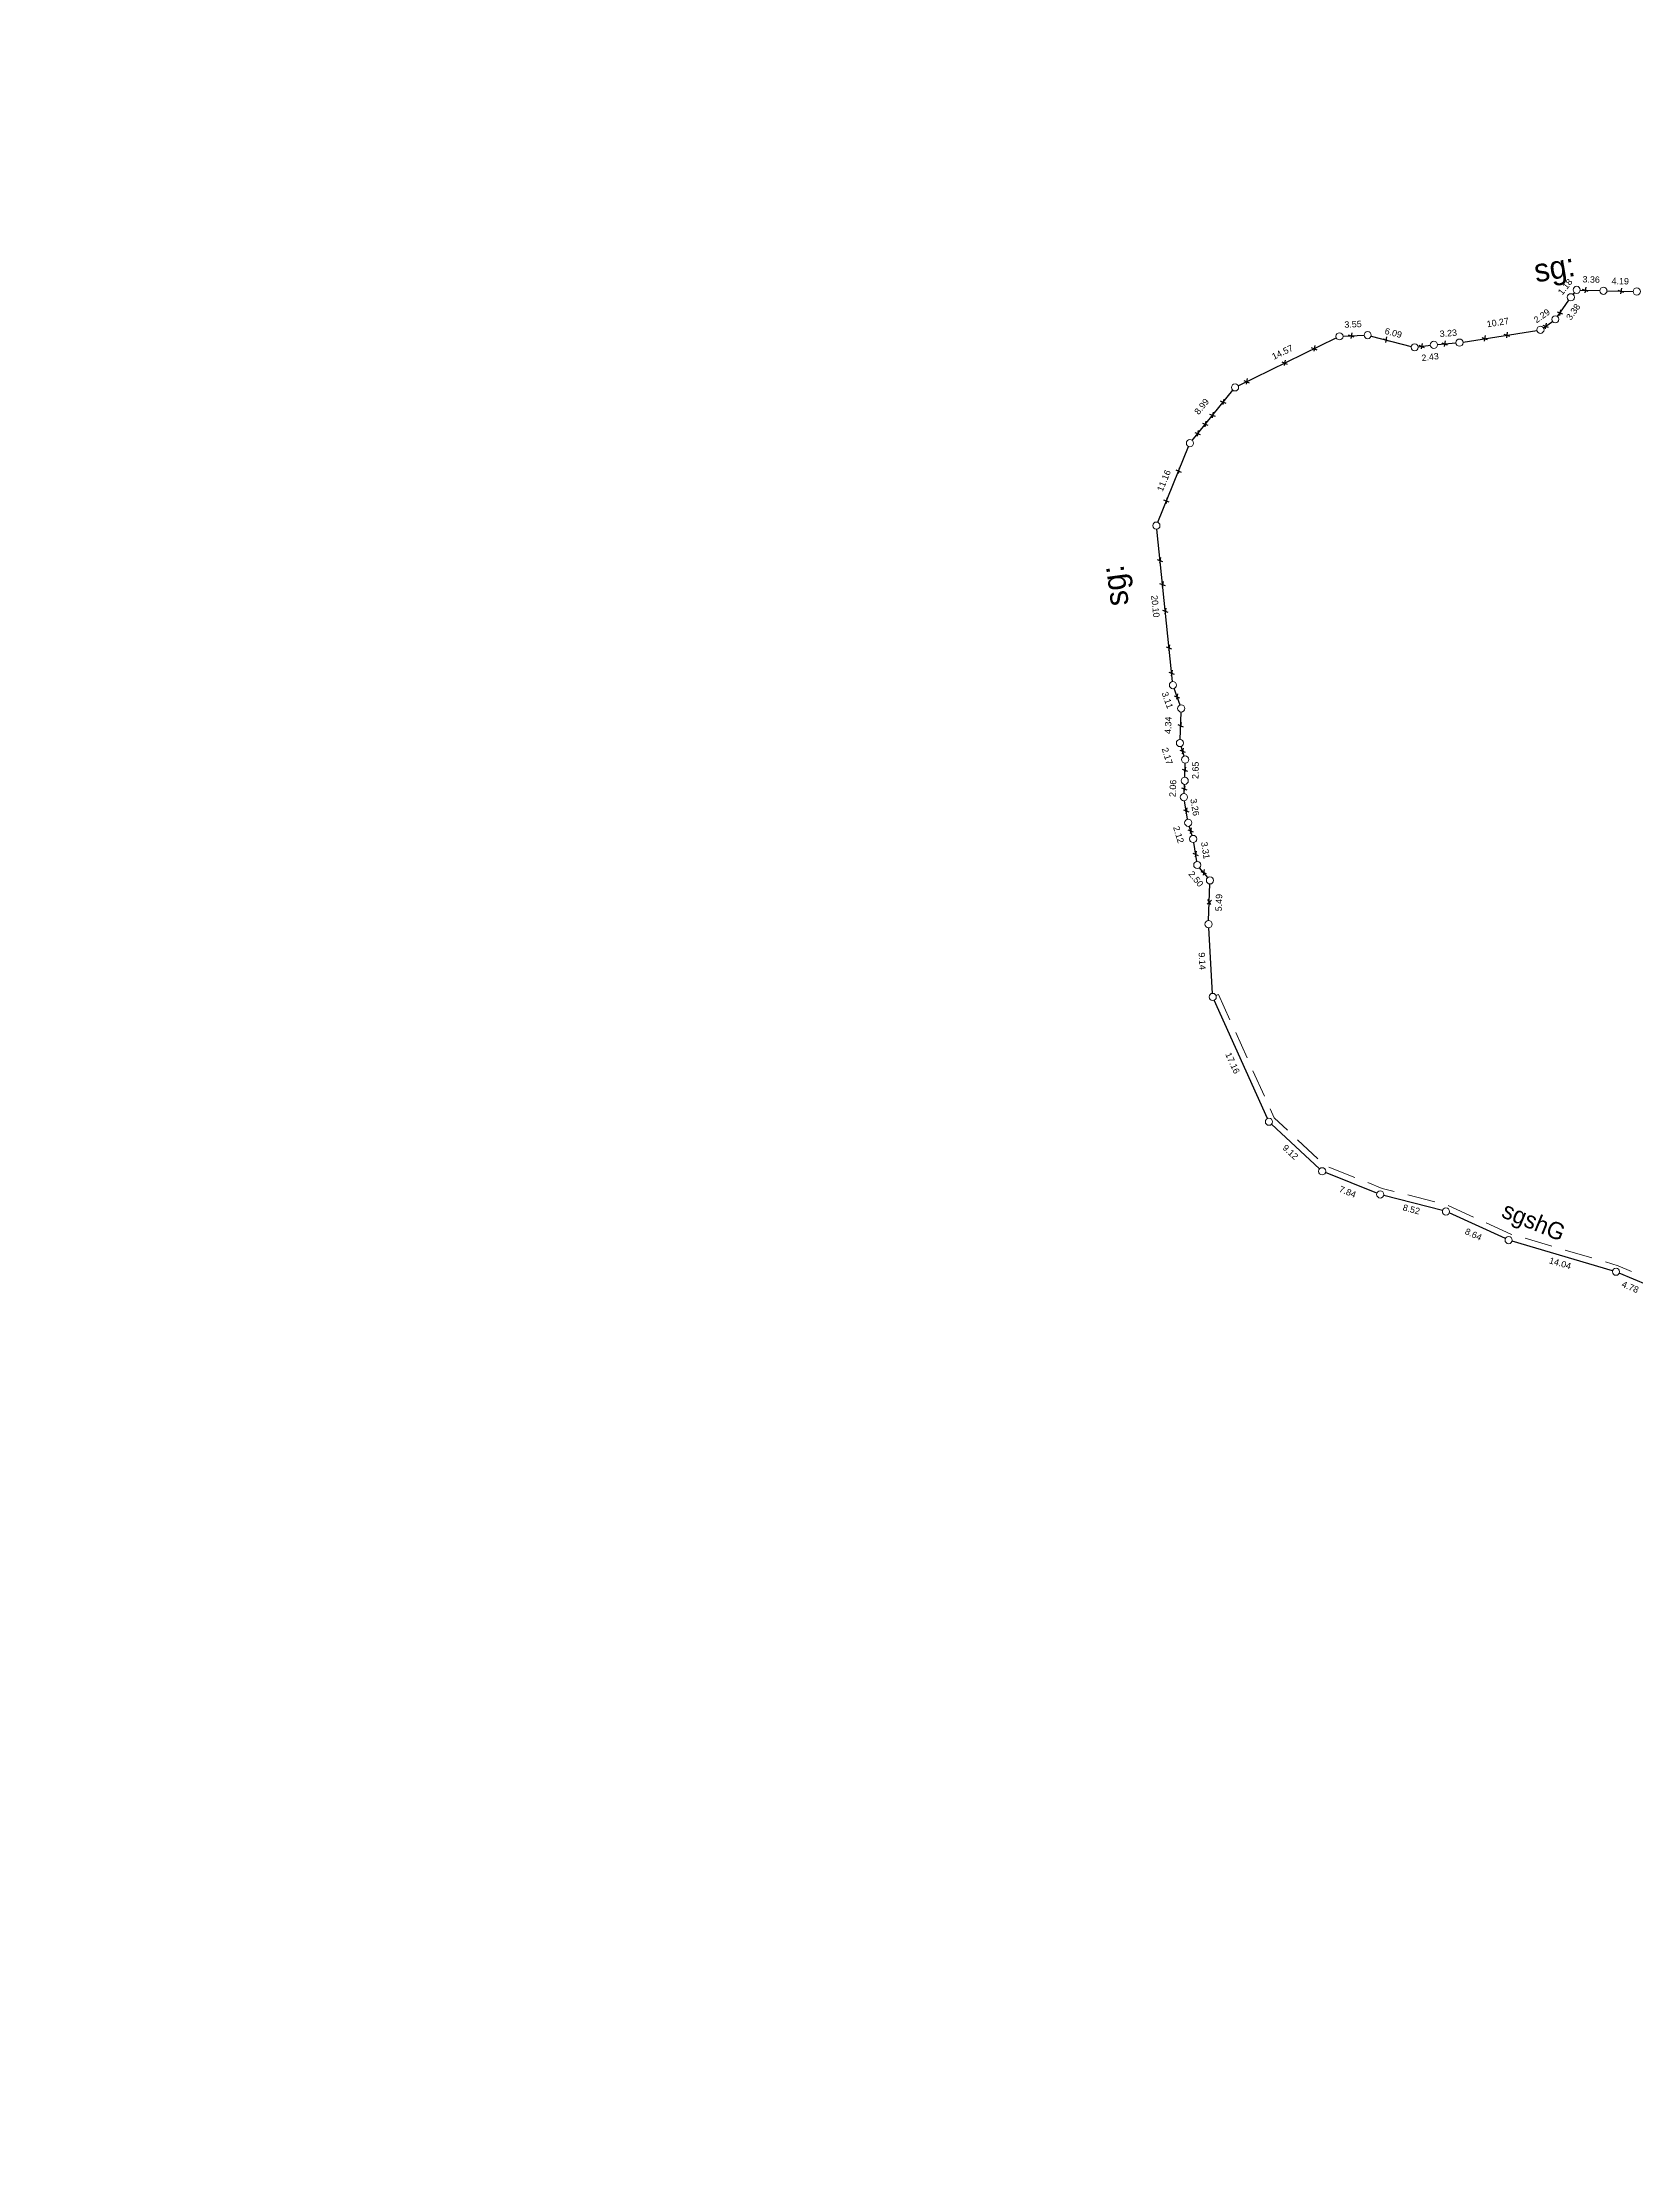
# Model space of a CAD drawing. Header units: inches. Extents: x 155688 to 157349, y 190936 to 192590.
# Drawn here: x 156866.5 to 157066.5, y 191903.1 to 192167.9 of the extents above; entities that cross this region are included whole.
import ezdxf

# ---------------------------------------------------------------- set-up
doc = ezdxf.new("R2010")
doc.units = ezdxf.units.IN
doc.header["$MEASUREMENT"] = 0
doc.header["$PDMODE"] = 32
doc.header["$PDSIZE"] = 0.5
doc.linetypes.add('DASHED_LINE', pattern=[0.75, 0.5, -0.25])
doc.layers.add('DIMENSION', color=140, linetype='Continuous')
doc.layers.add('selk', color=7, linetype='Continuous')
doc.layers.add('STONE WALL', color=2, linetype='Continuous', lineweight=18)
doc.layers.add('SUB CIRCLE', color=2, linetype='Continuous', lineweight=20)
doc.styles.get("Standard").update_dxf_attribs({"font": 'arial.ttf'})
doc.styles.add('STYLE2', font='ara-4.shx')
doc.dimstyles.get("Standard").update_dxf_attribs({"dimtxt": 0.18, "dimasz": 0.18, "dimexe": 0.18, "dimexo": 0.0625, "dimgap": 0.09, "dimtad": 0, "dimtih": 1, "dimtoh": 1, "dimdec": 4, "dimzin": 0, "dimdsep": 46, "dimtxsty": 'Standard', "dimcen": 0.09, "dimadec": 0, "dimazin": 0, "dimtfac": 1, "dimtdec": 4, "dimtofl": 0, "dimtmove": 0, "dimatfit": 3, "dimfxl": 1, "dimtolj": 1, "dimtzin": 0, "dimarcsym": 0})

# ---------------------------------------------------------------- blocks, each defined once
blk = doc.blocks.new('*D38')
at = {"layer": 'DEFPOINTS', "color": 0, "transparency": 16777216}
for p in [(159830.41, 191787.36), (159830.38, 191786.11, 0.91), (159834.57, 191786.03, 0.91)]:
    blk.add_point(p, dxfattribs=at)
at = {"layer": 'DIMENSION', "color": 0, "transparency": 16777216, "insert": (159832.5, 191787.32), "char_height": 0.8, "attachment_point": 5, "rotation": 358.8094}
blk.add_mtext('\\A1;4.19', dxfattribs=at)
blk = doc.blocks.new('*D39')
at = {"layer": 'DEFPOINTS', "color": 0, "transparency": 16777216}
for p in [(159827.07, 191787.59), (159827.03, 191786.23, 0.91), (159830.38, 191786.11, 0.91)]:
    blk.add_point(p, dxfattribs=at)
at = {"layer": 'DIMENSION', "color": 0, "transparency": 16777216, "insert": (159828.85, 191787.53), "char_height": 0.8, "attachment_point": 5, "rotation": 358.0891}
blk.add_mtext('\\A1;3.36', dxfattribs=at)
blk = doc.blocks.new('*D40')
at = {"layer": 'DEFPOINTS', "color": 0, "transparency": 16777216}
for p in [(159825.23, 191786.14), (159826.3, 191785.3, 0.91), (159827.03, 191786.23, 0.91)]:
    blk.add_point(p, dxfattribs=at)
at = {"layer": 'DIMENSION', "color": 0, "transparency": 16777216, "insert": (159825.59, 191786.6), "char_height": 0.8, "attachment_point": 5, "rotation": 51.8864}
blk.add_mtext('\\A1;1.18', dxfattribs=at)
blk = doc.blocks.new('*D41')
at = {"layer": 'DEFPOINTS', "color": 0, "transparency": 16777216}
for p in [(159826.3, 191785.3, 0.91), (159824.35, 191782.53, 0.91), (159825.42, 191781.79)]:
    blk.add_point(p, dxfattribs=at)
at = {"layer": 'DIMENSION', "color": 0, "transparency": 16777216, "insert": (159826.6, 191783.47), "char_height": 0.8, "attachment_point": 5, "rotation": 54.8663}
blk.add_mtext('\\A1;3.38', dxfattribs=at)
blk = doc.blocks.new('*D42')
at = {"layer": 'DEFPOINTS', "color": 0, "transparency": 16777216}
for p in [(159821.72, 191782.31), (159824.35, 191782.53, 0.91), (159822.48, 191781.22, 0.91)]:
    blk.add_point(p, dxfattribs=at)
at = {"layer": 'DIMENSION', "color": 0, "transparency": 16777216, "insert": (159822.66, 191782.96), "char_height": 0.8, "attachment_point": 5, "rotation": 35.0393}
blk.add_mtext('\\A1;2.29', dxfattribs=at)
blk = doc.blocks.new('*D43')
at = {"layer": 'DEFPOINTS', "color": 0, "transparency": 16777216}
for p in [(159812.06, 191781.34), (159812.34, 191779.61, 0.91), (159822.48, 191781.22, 0.91)]:
    blk.add_point(p, dxfattribs=at)
at = {"layer": 'DIMENSION', "color": 0, "transparency": 16777216, "insert": (159817.14, 191782.14), "char_height": 0.8, "attachment_point": 5, "rotation": 9.0057}
blk.add_mtext('\\A1;10.27', dxfattribs=at)
blk = doc.blocks.new('*D44')
at = {"layer": 'DEFPOINTS', "color": 0, "transparency": 16777216}
for p in [(159809.12, 191779.34, 0.91), (159812.23, 191780.9), (159812.34, 191779.61, 0.91)]:
    blk.add_point(p, dxfattribs=at)
at = {"layer": 'DIMENSION', "color": 0, "transparency": 16777216, "insert": (159810.93, 191780.79), "char_height": 0.8, "attachment_point": 5, "rotation": 4.9421}
blk.add_mtext('\\A1;3.23', dxfattribs=at)
blk = doc.blocks.new('*D45')
at = {"layer": 'DEFPOINTS', "color": 0, "transparency": 16777216}
for p in [(159806.71, 191779.02, 0.91), (159809.12, 191779.34, 0.91), (159809.31, 191777.9)]:
    blk.add_point(p, dxfattribs=at)
at = {"layer": 'DIMENSION', "color": 0, "transparency": 16777216, "insert": (159808.65, 191777.81), "char_height": 0.8, "attachment_point": 5, "rotation": 7.3562}
blk.add_mtext('\\A1;2.43', dxfattribs=at)
blk = doc.blocks.new('*D46')
at = {"layer": 'DEFPOINTS', "color": 0, "transparency": 16777216}
for p in [(159801.09, 191781.6), (159800.82, 191780.55, 0.91), (159806.71, 191779.02, 0.91)]:
    blk.add_point(p, dxfattribs=at)
at = {"layer": 'DIMENSION', "color": 0, "transparency": 16777216, "insert": (159804.04, 191780.83), "char_height": 0.8, "attachment_point": 5, "rotation": 345.4575}
blk.add_mtext('\\A1;6.09', dxfattribs=at)
blk = doc.blocks.new('*D47')
at = {"layer": 'DEFPOINTS', "color": 0, "transparency": 16777216}
for p in [(159797.21, 191781.83), (159797.27, 191780.4, 0.91), (159800.82, 191780.55, 0.91)]:
    blk.add_point(p, dxfattribs=at)
at = {"layer": 'DIMENSION', "color": 0, "transparency": 16777216, "insert": (159798.98, 191781.91), "char_height": 0.8, "attachment_point": 5, "rotation": 2.4896}
blk.add_mtext('\\A1;3.55', dxfattribs=at)
blk = doc.blocks.new('*D48')
at = {"layer": 'DEFPOINTS', "color": 0, "transparency": 16777216}
for p in [(159797.27, 191780.4, 0.91), (159783.59, 191775.21), (159784.18, 191774, 0.91)]:
    blk.add_point(p, dxfattribs=at)
at = {"layer": 'DIMENSION', "color": 0, "transparency": 16777216, "insert": (159790.13, 191778.41), "char_height": 0.8, "attachment_point": 5, "rotation": 26.0605}
blk.add_mtext('\\A1;14.57', dxfattribs=at)
blk = doc.blocks.new('*D49')
at = {"layer": 'DEFPOINTS', "color": 0, "transparency": 16777216}
for p in [(159784.18, 191774, 0.91), (159777.17, 191768.1), (159778.52, 191767.01, 0.91)]:
    blk.add_point(p, dxfattribs=at)
at = {"layer": 'DIMENSION', "color": 0, "transparency": 16777216, "insert": (159780, 191771.6), "char_height": 0.8, "attachment_point": 5, "rotation": 51.0168}
blk.add_mtext('\\A1;8.99', dxfattribs=at)
blk = doc.blocks.new('*D50')
at = {"layer": 'DEFPOINTS', "color": 0, "transparency": 16777216}
for p in [(159778.52, 191767.01, 0.91), (159773.15, 191757.14), (159774.31, 191756.67, 0.91)]:
    blk.add_point(p, dxfattribs=at)
at = {"layer": 'DIMENSION', "color": 0, "transparency": 16777216, "insert": (159775.26, 191762.31), "char_height": 0.8, "attachment_point": 5, "rotation": 67.8488}
blk.add_mtext('\\A1;11.16', dxfattribs=at)
blk = doc.blocks.new('*D51')
at = {"layer": 'DEFPOINTS', "color": 0, "transparency": 16777216}
for p in [(159774.31, 191756.67, 0.91), (159775.22, 191736.55), (159776.39, 191736.67, 0.91)]:
    blk.add_point(p, dxfattribs=at)
at = {"layer": 'DIMENSION', "color": 0, "transparency": 16777216, "insert": (159774.19, 191746.55), "char_height": 0.8, "attachment_point": 5, "rotation": 275.9241}
blk.add_mtext('\\A1;20.10', dxfattribs=at)
blk = doc.blocks.new('*D52')
at = {"layer": 'DEFPOINTS', "color": 0, "transparency": 16777216}
for p in [(159776.39, 191736.67, 0.91), (159775.18, 191736.24), (159777.43, 191733.74, 0.91)]:
    blk.add_point(p, dxfattribs=at)
at = {"layer": 'DIMENSION', "color": 0, "transparency": 16777216, "insert": (159775.7, 191734.78), "char_height": 0.8, "attachment_point": 5, "rotation": 289.6129}
blk.add_mtext('\\A1;3.11', dxfattribs=at)
blk = doc.blocks.new('*D53')
at = {"layer": 'DEFPOINTS', "color": 0, "transparency": 16777216}
for p in [(159775.87, 191733.8), (159777.43, 191733.74, 0.91), (159777.27, 191729.41, 0.91)]:
    blk.add_point(p, dxfattribs=at)
at = {"layer": 'DIMENSION', "color": 0, "transparency": 16777216, "insert": (159775.79, 191731.63), "char_height": 0.8, "attachment_point": 5, "rotation": 87.8882}
blk.add_mtext('\\A1;4.34', dxfattribs=at)
blk = doc.blocks.new('*D54')
at = {"layer": 'DEFPOINTS', "color": 0, "transparency": 16777216}
for p in [(159775.35, 191728.81), (159777.27, 191729.41, 0.91), (159777.92, 191727.33, 0.91)]:
    blk.add_point(p, dxfattribs=at)
at = {"layer": 'DIMENSION', "color": 0, "transparency": 16777216, "insert": (159775.68, 191727.77), "char_height": 0.8, "attachment_point": 5, "rotation": 287.3682}
blk.add_mtext('\\A1;2.17', dxfattribs=at)
blk = doc.blocks.new('*D55')
at = {"layer": 'DEFPOINTS', "color": 0, "transparency": 16777216}
for p in [(159777.92, 191727.33, 0.91), (159777.87, 191724.68, 0.91), (159779.19, 191724.65)]:
    blk.add_point(p, dxfattribs=at)
at = {"layer": 'DIMENSION', "color": 0, "transparency": 16777216, "insert": (159779.22, 191725.98), "char_height": 0.8, "attachment_point": 5, "rotation": 88.9423}
blk.add_mtext('\\A1;2.65', dxfattribs=at)
blk = doc.blocks.new('*D56')
at = {"layer": 'DEFPOINTS', "color": 0, "transparency": 16777216}
for p in [(159777.87, 191724.68, 0.91), (159776.33, 191722.69), (159777.77, 191722.62, 0.91)]:
    blk.add_point(p, dxfattribs=at)
at = {"layer": 'DIMENSION', "color": 0, "transparency": 16777216, "insert": (159776.38, 191723.72), "char_height": 0.8, "attachment_point": 5, "rotation": 87.1028}
blk.add_mtext('\\A1;2.06', dxfattribs=at)
blk = doc.blocks.new('*D57')
at = {"layer": 'DEFPOINTS', "color": 0, "transparency": 16777216}
for p in [(159777.77, 191722.62, 0.91), (159778.31, 191719.41, 0.91), (159779.44, 191719.6)]:
    blk.add_point(p, dxfattribs=at)
at = {"layer": 'DIMENSION', "color": 0, "transparency": 16777216, "insert": (159779.14, 191721.36), "char_height": 0.8, "attachment_point": 5, "rotation": 279.5346}
blk.add_mtext('\\A1;3.26', dxfattribs=at)
blk = doc.blocks.new('*D58')
at = {"layer": 'DEFPOINTS', "color": 0, "transparency": 16777216}
for p in [(159776.79, 191718.94), (159778.31, 191719.41, 0.91), (159778.93, 191717.38, 0.91)]:
    blk.add_point(p, dxfattribs=at)
at = {"layer": 'DIMENSION', "color": 0, "transparency": 16777216, "insert": (159777.1, 191717.93), "char_height": 0.8, "attachment_point": 5, "rotation": 286.9219}
blk.add_mtext('\\A1;2.12', dxfattribs=at)
blk = doc.blocks.new('*D59')
at = {"layer": 'DEFPOINTS', "color": 0, "transparency": 16777216}
for p in [(159778.93, 191717.38, 0.91), (159779.45, 191714.11, 0.91), (159780.73, 191714.32)]:
    blk.add_point(p, dxfattribs=at)
at = {"layer": 'DIMENSION', "color": 0, "transparency": 16777216, "insert": (159780.47, 191715.95), "char_height": 0.8, "attachment_point": 5, "rotation": 279.0807}
blk.add_mtext('\\A1;3.31', dxfattribs=at)
blk = doc.blocks.new('*D60')
at = {"layer": 'DEFPOINTS', "color": 0, "transparency": 16777216}
for p in [(159779.45, 191714.11, 0.91), (159780.07, 191711.39), (159781.03, 191712.18, 0.91)]:
    blk.add_point(p, dxfattribs=at)
at = {"layer": 'DIMENSION', "color": 0, "transparency": 16777216, "insert": (159779.28, 191712.36), "char_height": 0.8, "attachment_point": 5, "rotation": 309.4266}
blk.add_mtext('\\A1;2.50', dxfattribs=at)
blk = doc.blocks.new('*D61')
at = {"layer": 'DEFPOINTS', "color": 0, "transparency": 16777216}
for p in [(159781.03, 191712.18, 0.91), (159782.23, 191712.15), (159780.86, 191706.69, 0.91)]:
    blk.add_point(p, dxfattribs=at)
at = {"layer": 'DIMENSION', "color": 0, "transparency": 16777216, "insert": (159782.15, 191709.4), "char_height": 0.8, "attachment_point": 5, "rotation": 88.1645}
blk.add_mtext('\\A1;5.49', dxfattribs=at)
blk = doc.blocks.new('*D62')
at = {"layer": 'DEFPOINTS', "color": 0, "transparency": 16777216}
for p in [(159779.8, 191706.63), (159780.86, 191706.69, 0.91), (159781.38, 191697.57, 0.91)]:
    blk.add_point(p, dxfattribs=at)
at = {"layer": 'DIMENSION', "color": 0, "transparency": 16777216, "insert": (159780.06, 191702.07), "char_height": 0.8, "attachment_point": 5, "rotation": 273.2678}
blk.add_mtext('\\A1;9.14', dxfattribs=at)
blk = doc.blocks.new('*D63')
at = {"layer": 'DEFPOINTS', "color": 0, "transparency": 16777216}
for p in [(159781.38, 191697.57, 0.91), (159787.4, 191681.45), (159788.43, 191681.92, 0.91)]:
    blk.add_point(p, dxfattribs=at)
at = {"layer": 'DIMENSION', "color": 0, "transparency": 16777216, "insert": (159783.87, 191689.28), "char_height": 0.8, "attachment_point": 5, "rotation": 294.2743}
blk.add_mtext('\\A1;17.16', dxfattribs=at)
blk = doc.blocks.new('*D64')
at = {"layer": 'DEFPOINTS', "color": 0, "transparency": 16777216}
for p in [(159788.43, 191681.92, 0.91), (159795.11, 191675.71, 0.91), (159794.46, 191675.01)]:
    blk.add_point(p, dxfattribs=at)
at = {"layer": 'DIMENSION', "color": 0, "transparency": 16777216, "insert": (159791.12, 191678.11), "char_height": 0.8, "attachment_point": 5, "rotation": 317.0313}
blk.add_mtext('\\A1;9.12', dxfattribs=at)
blk = doc.blocks.new('*D65')
at = {"layer": 'DEFPOINTS', "color": 0, "transparency": 16777216}
for p in [(159795.11, 191675.71, 0.91), (159794.66, 191674.58), (159802.39, 191672.8, 0.91)]:
    blk.add_point(p, dxfattribs=at)
at = {"layer": 'DIMENSION', "color": 0, "transparency": 16777216, "insert": (159798.3, 191673.13), "char_height": 0.8, "attachment_point": 5, "rotation": 338.261}
blk.add_mtext('\\A1;7.84', dxfattribs=at)
blk = doc.blocks.new('*D66')
at = {"layer": 'DEFPOINTS', "color": 0, "transparency": 16777216}
for p in [(159802.39, 191672.8, 0.91), (159802.18, 191671.99), (159810.64, 191670.67, 0.91)]:
    blk.add_point(p, dxfattribs=at)
at = {"layer": 'DIMENSION', "color": 0, "transparency": 16777216, "insert": (159806.3, 191670.93), "char_height": 0.8, "attachment_point": 5, "rotation": 345.5022}
blk.add_mtext('\\A1;8.52', dxfattribs=at)
blk = doc.blocks.new('*D67')
at = {"layer": 'DEFPOINTS', "color": 0, "transparency": 16777216}
for p in [(159810.64, 191670.67, 0.91), (159810.15, 191669.59), (159818.5, 191667.08, 0.91)]:
    blk.add_point(p, dxfattribs=at)
at = {"layer": 'DIMENSION', "color": 0, "transparency": 16777216, "insert": (159814.08, 191667.8), "char_height": 0.8, "attachment_point": 5, "rotation": 335.4463}
blk.add_mtext('\\A1;8.64', dxfattribs=at)
blk = doc.blocks.new('*D68')
at = {"layer": 'DEFPOINTS', "color": 0, "transparency": 16777216}
for p in [(159818.22, 191666.15), (159818.5, 191667.08, 0.91), (159831.97, 191663.12, 0.91)]:
    blk.add_point(p, dxfattribs=at)
at = {"layer": 'DIMENSION', "color": 0, "transparency": 16777216, "insert": (159824.96, 191664.17), "char_height": 0.8, "attachment_point": 5, "rotation": 343.6029}
blk.add_mtext('\\A1;14.04', dxfattribs=at)
blk = doc.blocks.new('*D69')
at = {"layer": 'DEFPOINTS', "color": 0, "transparency": 16777216}
for p in [(159831.97, 191663.12, 0.91), (159835.96, 191660.27), (159836.37, 191661.25, 0.91)]:
    blk.add_point(p, dxfattribs=at)
at = {"layer": 'DIMENSION', "color": 0, "transparency": 16777216, "insert": (159833.75, 191661.2), "char_height": 0.8, "attachment_point": 5, "rotation": 337.0751}
blk.add_mtext('\\A1;4.78', dxfattribs=at)
blk = doc.blocks.new('esgt')
at = {"color": 3, "elevation": 0.907, "flags": 128}
for points in [[(159824.61392, 191782.90167), (159826.04099, 191784.92964)], [(159826.5777, 191785.65171), (159826.7502, 191785.8716)], [(159827.4777, 191786.21065), (159829.9352, 191786.12866)], [(159830.83486, 191786.1043), (159834.12105, 191786.03601)], [(159822.8524, 191781.48002), (159823.98651, 191782.27529)], [(159784.5852, 191774.19535), (159796.86971, 191780.20296)], [(159797.72353, 191780.4202), (159800.36638, 191780.53511)], [(159801.25154, 191780.44166), (159806.27837, 191779.13765)], [(159807.16025, 191779.08227), (159808.67666, 191779.27804)], [(159809.57128, 191779.37442), (159811.88963, 191779.57489)], [(159812.78241, 191779.68409), (159822.0395, 191781.15122)], [(159778.80705, 191767.35745), (159783.89786, 191773.64786)], [(159774.48463, 191757.08544), (159778.35428, 191766.59087)], [(159776.34351, 191737.11925), (159774.3614, 191756.22106)], [(159777.28191, 191734.16855), (159776.541, 191736.24776)], [(159777.28954, 191729.85535), (159777.41637, 191733.29496)], [(159777.78762, 191727.76014), (159777.40728, 191728.97617)], [(159777.88126, 191725.12658), (159777.91365, 191726.88073)], [(159777.7917, 191723.07108), (159777.85021, 191724.22723)], [(159778.23442, 191719.85044), (159777.84349, 191722.17787)], [(159778.79497, 191717.80917), (159778.43994, 191718.97614)], [(159779.37693, 191714.55701), (159778.99698, 191716.93429)], [(159780.74816, 191712.53125), (159779.73374, 191713.76506)], [(159780.87237, 191707.14142), (159781.01954, 191711.73389)], [(159781.3533, 191698.01592), (159780.88361, 191706.24239)], [(159788.24996, 191682.33087), (159781.56395, 191697.15644)], [(159794.77668, 191676.01337), (159788.76423, 191681.61394)], [(159801.97096, 191672.96933), (159795.52395, 191675.53998)], [(159810.20228, 191670.78231), (159802.82463, 191672.69)], [(159818.08665, 191667.26665), (159811.04726, 191670.48266)], [(159831.53526, 191663.24269), (159818.92765, 191666.95262)], [(159835.9575, 191661.42794), (159832.38141, 191662.94037)]]:
    blk.add_lwpolyline(points, dxfattribs=at)
at = {"layer": 'selk', "color": 0, "elevation": 0.907, "flags": 128}
for points in [[(159828.16693, 191786.57452), (159828.04487, 191785.86717)], [(159827.74075, 191786.3263), (159828.41917, 191786.06906)], [(159832.21098, 191786.20466), (159832.88939, 191785.94741)], [(159832.63715, 191786.45287), (159832.51509, 191785.74553)], [(159822.77274, 191781.8129), (159823.45116, 191781.55565)], [(159823.19892, 191782.06111), (159823.07686, 191781.35377)], [(159824.56623, 191783.48164), (159825.24465, 191783.22439)], [(159824.99241, 191783.72986), (159824.87035, 191783.02251)], [(159793.7438, 191778.98666), (159794.42221, 191778.72941)], [(159794.16998, 191779.23487), (159794.04792, 191778.52753)], [(159798.38962, 191780.60124), (159799.06803, 191780.34399)], [(159798.8158, 191780.84945), (159798.69374, 191780.14211)], [(159802.74759, 191780.09666), (159803.426, 191779.83942)], [(159803.17377, 191780.34488), (159803.05171, 191779.63754)], [(159807.23491, 191779.27479), (159807.91332, 191779.01755)], [(159807.66109, 191779.52301), (159807.53903, 191778.81566)], [(159810.09985, 191779.58767), (159810.77826, 191779.33043)], [(159810.52603, 191779.83589), (159810.40397, 191779.12854)], [(159815.12422, 191780.24869), (159815.80263, 191779.99145)], [(159815.55039, 191780.49691), (159815.42833, 191779.78957)], [(159817.90733, 191780.68978), (159818.58575, 191780.43254)], [(159818.33351, 191780.938), (159818.21145, 191780.23065)], [(159790.05715, 191777.18374), (159790.73556, 191776.92649)], [(159790.48333, 191777.43195), (159790.36126, 191776.72461)], [(159785.27953, 191774.84729), (159785.95794, 191774.59005)], [(159785.70571, 191775.09551), (159785.58365, 191774.38817)], [(159781.41883, 191770.8873), (159781.29677, 191770.17996)], [(159782.33163, 191772.29357), (159783.01004, 191772.03633)], [(159782.75781, 191772.54179), (159782.63575, 191771.83445)], [(159779.13593, 191768.34485), (159779.81434, 191768.0876)], [(159779.56211, 191768.59307), (159779.44005, 191767.88572)], [(159780.08025, 191769.51168), (159780.75866, 191769.25444)], [(159780.50643, 191769.7599), (159780.38436, 191769.05256)], [(159780.99265, 191770.63909), (159781.67107, 191770.38184)], [(159776.73982, 191763.64534), (159777.41823, 191763.3881)], [(159777.16599, 191763.89356), (159777.04393, 191763.18621)], [(159775.64458, 191760.15635), (159775.52252, 191759.44901)], [(159775.2184, 191759.90813), (159775.89681, 191759.65089)], [(159774.40872, 191752.43398), (159775.08714, 191752.17673)], [(159774.8349, 191752.68219), (159774.71284, 191751.97485)], [(159775.1475, 191749.66964), (159775.02544, 191748.9623)], [(159774.72132, 191749.42142), (159775.39973, 191749.16418)], [(159775.07033, 191746.058), (159775.74874, 191745.80076)], [(159775.49651, 191746.30622), (159775.37445, 191745.59888)], [(159775.97172, 191741.72653), (159775.84966, 191741.01919)], [(159775.54554, 191741.47831), (159776.22396, 191741.22107)], [(159775.87563, 191738.29727), (159776.55404, 191738.04002)], [(159776.3018, 191738.54549), (159776.17974, 191737.83814)], [(159776.55165, 191735.34459), (159777.23007, 191735.08734)], [(159776.97783, 191735.5928), (159776.85577, 191734.88546)], [(159776.99315, 191731.71159), (159777.67157, 191731.45434)], [(159777.41933, 191731.9598), (159777.29727, 191731.25246)], [(159777.23765, 191728.50459), (159777.91607, 191728.24734)], [(159777.66383, 191728.7528), (159777.54177, 191728.04546)], [(159777.53765, 191726.14009), (159778.21607, 191725.88284)], [(159777.96383, 191726.3883), (159777.84177, 191725.68096)], [(159777.46115, 191723.78559), (159778.13957, 191723.52834)], [(159777.88733, 191724.0338), (159777.76527, 191723.32646)], [(159777.70001, 191721.02642), (159778.37842, 191720.76917)], [(159778.12619, 191721.27463), (159778.00413, 191720.56729)], [(159778.25765, 191718.52909), (159778.93607, 191718.27184)], [(159778.68383, 191718.7773), (159778.56177, 191718.06996)], [(159778.87557, 191715.57915), (159779.55398, 191715.32191)], [(159779.30175, 191715.82737), (159779.17969, 191715.12003)], [(159779.88115, 191713.28459), (159780.55957, 191713.02734)], [(159780.30733, 191713.5328), (159780.18527, 191712.82546)], [(159781.23469, 191709.70032), (159780.70372, 191709.2173)], [(159780.74595, 191709.76639), (159781.12306, 191709.14655)]]:
    blk.add_lwpolyline(points, dxfattribs=at)
at = {"layer": 'STONE WALL', "linetype": 'DASHED_LINE', "ltscale": 7, "elevation": 0.907, "flags": 128}
for points in [[(159782.10822, 191697.89554), (159781.78917, 191697.75165)], [(159782.10822, 191697.89554), (159789.09804, 191682.3963), (159795.54153, 191676.39423), (159802.63824, 191673.56451), (159810.90637, 191671.42656), (159818.77651, 191667.83102), (159832.23656, 191663.87024), (159836.74162, 191661.96492), (159844.7675, 191656.96263), (159847.57382, 191654.94524), (159851.78203, 191652.26222)]]:
    blk.add_lwpolyline(points, dxfattribs=at)
at = {"layer": 'SUB CIRCLE'}
for centre in [(159827.02795, 191786.22565), (159830.38495, 191786.11365, 0.907), (159826.29995, 191785.29765, 0.443), (159834.57095, 191786.02665, 0.907), (159822.48395, 191781.22165, 0.907), (159824.35495, 191782.53365, 0.907), (159797.27395, 191780.40065, 0.907), (159800.81595, 191780.55465, 0.907), (159806.71395, 191779.02465, 0.907), (159809.12295, 191779.33565, 0.907), (159812.33795, 191779.61365, 0.907), (159784.18095, 191773.99765, 0.907), (159778.52395, 191767.00765, 0.907), (159774.31495, 191756.66865, 0.907), (159776.38995, 191736.67165, -0.71), (159777.43295, 191733.74465, -0.078), (159777.27295, 191729.40565, -0.878), (159777.92195, 191727.33065, -0.8), (159777.76895, 191722.62165, 0.907), (159777.87295, 191724.67665, 0.907), (159778.30895, 191719.40665, 0.907), (159778.92595, 191717.37865, 0.907), (159779.44795, 191714.11265, 0.907), (159781.03395, 191712.18365, 0.907), (159780.85795, 191706.69165, 0.907), (159781.37895, 191697.56665, 0.907), (159788.43495, 191681.92065, 0.907), (159795.10595, 191675.70665, 0.907), (159802.38895, 191672.80265, 0.907), (159810.63795, 191670.66965, 0.907), (159818.49595, 191667.07965, 0.907), (159831.96695, 191663.11565, 0.907)]:
    blk.add_circle(centre, 0.45, dxfattribs=at)
at = {"color": 4, "linetype": 'Continuous', "style": 'STYLE2'}
for s, height, rotation, p in [('sg:', 2.88, 9.6565785, (159821.94209, 191787.15262)), ('sg:', 2.88, 97.6346588, (159770.85804, 191746.76582)), ('sgshG', 2.120371, 337.5339392, (159817.47043, 191670.01808))]:
    blk.add_text(s, height=height, rotation=rotation, dxfattribs=at).set_placement(p)
at = {"layer": 'DIMENSION'}
for base, p1, p2, angle, picture, middle in [((159825.2255, 191786.14055), (159827.02795, 191786.22565, 0.907), (159826.29995, 191785.29765, 0.907), 231.8864273, '*D40', (159825.5895, 191786.60455)), ((159827.07342, 191787.58833), (159830.38495, 191786.11365, 0.907), (159827.02795, 191786.22565, 0.907), 178.0891427, '*D39', (159828.85032, 191787.52905)), ((159821.72208, 191782.30814), (159824.35495, 191782.53365, 0.907), (159822.48395, 191781.22165, 0.907), 215.0392634, '*D42', (159822.65758, 191782.96414)), ((159825.41805, 191781.78557), (159826.29995, 191785.29765, 0.907), (159824.35495, 191782.53365, 0.907), 234.8663204, '*D41', (159826.60439, 191783.47146)), ((159812.22673, 191780.8999), (159809.12295, 191779.33565, 0.907), (159812.33795, 191779.61365, 0.907), 4.9420546, '*D44', (159810.93319, 191780.78805)), ((159809.30841, 191777.89913), (159806.71395, 191779.02465, 0.907), (159809.12295, 191779.33565, 0.907), 7.3561526, '*D45', (159808.65104, 191777.81427)), ((159775.35378, 191728.80539), (159777.92195, 191727.33065, 0.907), (159777.27295, 191729.40565, 0.907), 107.3681737, '*D54', (159775.67828, 191727.76789)), ((159779.19407, 191724.65226), (159777.92195, 191727.33065, 0.907), (159777.87295, 191724.67665, 0.907), 268.9422855, '*D55', (159779.21857, 191725.97926)), ((159776.32887, 191722.69454), (159777.87295, 191724.67665, 0.907), (159777.76895, 191722.62165, 0.907), 267.1028313, '*D56', (159776.38087, 191723.72204)), ((159779.4362, 191719.59599), (159777.76895, 191722.62165, 0.907), (159778.30895, 191719.40665, 0.907), 279.5345559, '*D57', (159779.13959, 191721.36193)), ((159776.78893, 191718.9442), (159778.92595, 191717.37865, 0.907), (159778.30895, 191719.40665, 0.907), 106.9218918, '*D58', (159777.09743, 191717.9302)), ((159780.06951, 191711.3907), (159779.44795, 191714.11265, 0.907), (159781.03395, 191712.18365, 0.907), 309.4266207, '*D60', (159779.27651, 191712.3552))]:
    dim = blk.add_linear_dim(base=base, p1=p1, p2=p2, angle=angle, dimstyle='Standard', dxfattribs=at)
    dim.commit()
    dim.dimension.update_dxf_attribs({"geometry": picture, "text_midpoint": middle, "dimtype": 129})
for p1, p2, distance, picture, middle in [((159834.57095, 191786.02665, 0.907), (159830.38495, 191786.11365, 0.907), -1.25063, '*D38', (159832.50394, 191787.32052)), ((159800.81595, 191780.55465, 0.907), (159797.27395, 191780.40065, 0.907), -1.43082, '*D47', (159798.9828, 191781.90713)), ((159806.71395, 191779.02465, 0.907), (159800.81595, 191780.55465, 0.907), -1.07733, '*D46', (159804.03547, 191780.83247)), ((159822.48395, 191781.22165, 0.907), (159812.33795, 191779.61365, 0.907), -1.74385, '*D43', (159817.13799, 191782.14001)), ((159797.27395, 191780.40065, 0.907), (159784.18095, 191773.99765, 0.907), -1.35078, '*D48', (159790.13403, 191778.41261)), ((159784.18095, 191773.99765, 0.907), (159778.52395, 191767.00765, 0.907), -1.74142, '*D49', (159779.9988, 191771.59817)), ((159778.52395, 191767.00765, 0.907), (159774.31495, 191756.66865, 0.907), -1.25379, '*D50', (159775.25821, 191762.3109)), ((159774.31495, 191756.66865, 0.907), (159776.38995, 191736.67165, 0.907), -1.17361, '*D51', (159774.18511, 191746.54902)), ((159777.43295, 191733.74465, 0.907), (159776.38995, 191736.67165, 0.907), 1.28854, '*D52', (159775.69768, 191734.77564)), ((159777.27295, 191729.40565, 0.907), (159777.43295, 191733.74465, 0.907), 1.5677, '*D53', (159775.78632, 191731.63292)), ((159778.92595, 191717.37865, 0.907), (159779.44795, 191714.11265, 0.907), 1.29853, '*D59', (159780.46921, 191715.9506)), ((159780.85795, 191706.69165, 0.907), (159781.03395, 191712.18365, 0.907), -1.2, '*D61', (159782.14534, 191709.39922)), ((159781.37895, 191697.56665, 0.907), (159780.85795, 191706.69165, 0.907), 1.06284, '*D62', (159780.05735, 191702.06857)), ((159781.37895, 191697.56665, 0.907), (159788.43495, 191681.92065, 0.907), -1.1367, '*D63', (159783.87076, 191689.27635)), ((159788.43495, 191681.92065, 0.907), (159795.10595, 191675.70665, 0.907), -0.95494, '*D64', (159791.11957, 191678.1149)), ((159802.38895, 191672.80265, 0.907), (159795.10595, 191675.70665, 0.907), 1.21069, '*D65', (159798.29904, 191673.13007)), ((159810.63795, 191670.66965, 0.907), (159802.38895, 191672.80265, 0.907), 0.83431, '*D66', (159806.30459, 191670.92841)), ((159818.49595, 191667.07965, 0.907), (159810.63795, 191670.66965, 0.907), 1.18173, '*D67', (159814.07589, 191667.79979)), ((159831.96695, 191663.11565, 0.907), (159818.49595, 191667.07965, 0.907), 0.96827, '*D68', (159824.95812, 191664.16877)), ((159831.96695, 191663.11565, 0.907), (159836.37195, 191661.25265, 0.907), -1.06467, '*D69', (159833.75474, 191661.20357))]:
    dim = blk.add_aligned_dim(p1=p1, p2=p2, distance=distance, dimstyle='Standard', dxfattribs=at)
    dim.commit()
    dim.dimension.update_dxf_attribs({"geometry": picture, "text_midpoint": middle})

msp = doc.modelspace()

# ---------------------------------------------------------------- linework, layer by layer
at = {"color": 3}
msp.add_circle((156515.123, 191763.142), 827.23, dxfattribs=at)

# ---------------------------------------------------------------- block references
at = {"color": 1, "linetype": 'Continuous'}
msp.add_blockref('esgt', (-2768.037, 350.613, 235.151), dxfattribs=at)

doc.saveas('drawing.dxf')
